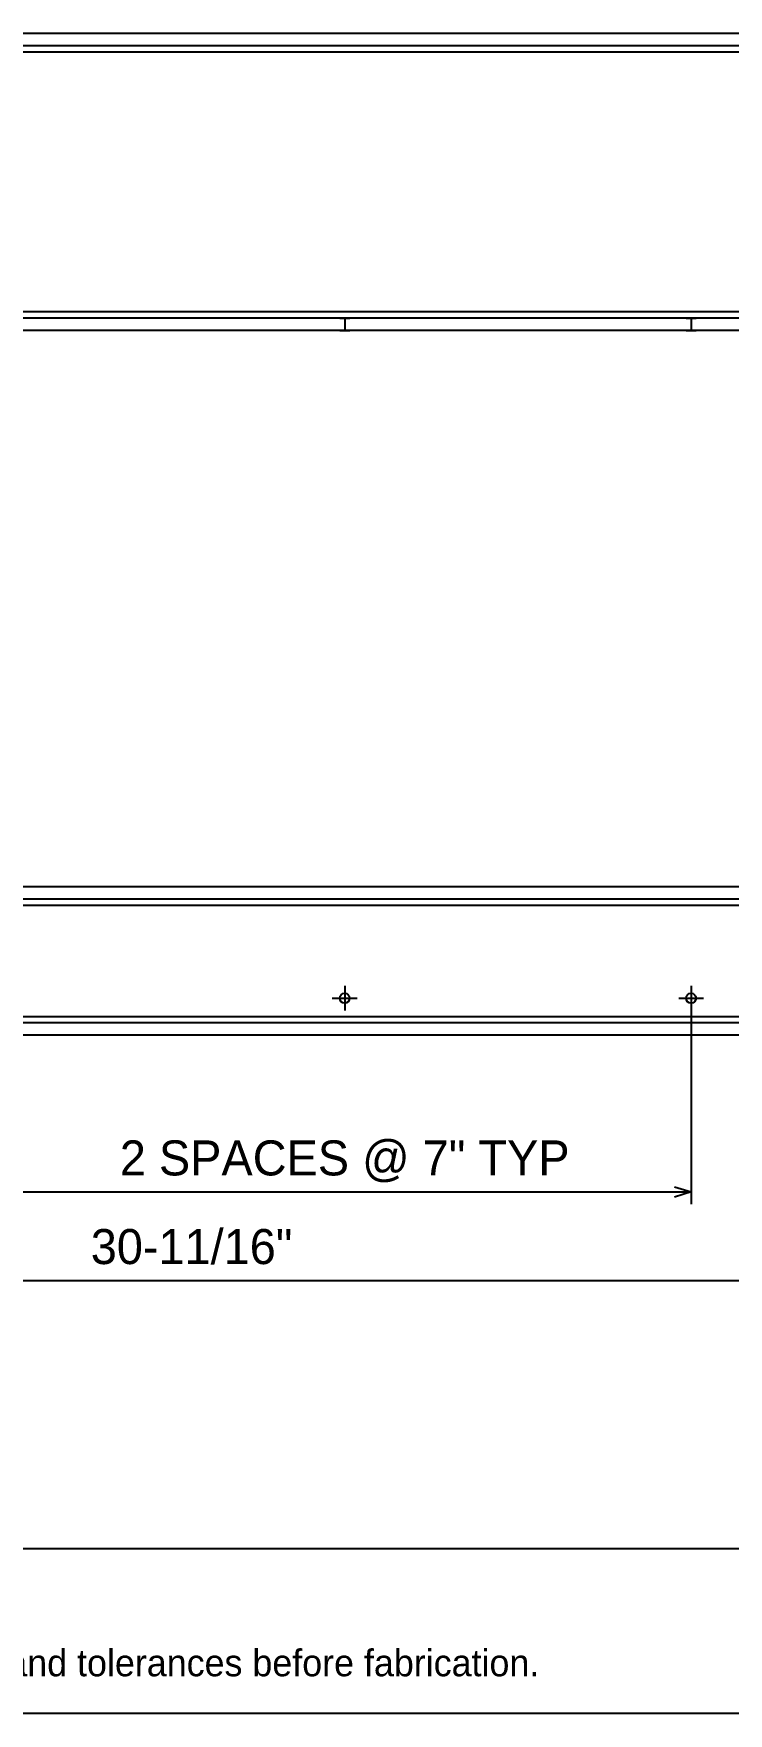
# Model space of a CAD drawing. Header units: inches. Extents: x 1.4 to 100.6, y 1.4 to 64.6.
# Drawn here: x 25.34 to 39.38, y 1.42 to 35.38 of the extents above; entities that cross this region are included whole.
import ezdxf
from ezdxf.enums import TextEntityAlignment as Align

# ---------------------------------------------------------------- set-up
doc = ezdxf.new("R2010")
doc.units = ezdxf.units.IN
doc.header["$MEASUREMENT"] = 0

msp = doc.modelspace()

# ---------------------------------------------------------------- linework, layer by layer
at = {"layer": 'ANNOTATION'}
for p, q in [((31.625, 16.125), (31.625, 15.625)), ((38.625, 16.125), (38.625, 15.625)), ((31.375, 15.875), (31.875, 15.875)), ((38.375, 15.875), (38.875, 15.875)), ((38.625, 15.75), (38.625, 11.708)), ((41.125, 15.5), (10.229, 15.5)), ((24.625, 11.958), (38.625, 11.958)), ((38.292, 12.062), (38.625, 11.958)), ((38.625, 11.958), (38.292, 11.854)), ((13.187, 10.167), (43.875, 10.167))]:
    msp.add_line(p, q, dxfattribs=at)
at = {"layer": 'OUTLINE'}
for p, q in [((69.312, 35.375), (13.187, 35.375)), ((69.312, 35.375), (13.187, 35.375)), ((69.312, 35.125), (13.187, 35.125)), ((69.312, 35.125), (13.187, 35.125)), ((69.312, 35), (13.187, 35)), ((69.312, 35), (13.187, 35)), ((69.312, 35), (13.187, 35)), ((69.312, 35), (13.187, 35)), ((69.312, 29.75), (13.187, 29.75)), ((69.312, 29.75), (13.187, 29.75)), ((69.312, 29.75), (13.187, 29.75)), ((69.312, 29.75), (13.187, 29.75)), ((69.312, 29.625), (13.187, 29.625)), ((69.312, 29.625), (13.187, 29.625)), ((31.526, 29.625), (31.525, 29.625)), ((31.525, 29.625), (31.525, 29.625)), ((31.525, 29.625), (31.525, 29.625)), ((31.525, 29.625), (31.525, 29.625)), ((31.525, 29.625), (31.525, 29.625)), ((31.525, 29.625), (31.526, 29.625)), ((31.528, 29.625), (31.526, 29.625)), ((31.526, 29.625), (31.526, 29.625)), ((31.526, 29.625), (31.526, 29.625)), ((31.526, 29.625), (31.528, 29.625)), ((31.529, 29.625), (31.528, 29.625)), ((31.528, 29.625), (31.529, 29.625)), ((31.53, 29.625), (31.529, 29.625)), ((31.529, 29.625), (31.53, 29.625)), ((31.532, 29.625), (31.53, 29.625)), ((31.53, 29.625), (31.532, 29.625)), ((31.534, 29.625), (31.532, 29.625)), ((31.532, 29.625), (31.534, 29.625)), ((31.536, 29.625), (31.534, 29.625)), ((31.534, 29.625), (31.536, 29.625)), ((31.539, 29.625), (31.536, 29.625)), ((31.536, 29.625), (31.539, 29.625)), ((31.541, 29.625), (31.539, 29.625)), ((31.539, 29.625), (31.541, 29.625)), ((31.544, 29.625), (31.541, 29.625)), ((31.541, 29.625), (31.544, 29.625)), ((31.547, 29.625), (31.544, 29.625)), ((31.544, 29.625), (31.547, 29.625)), ((31.551, 29.625), (31.547, 29.625)), ((31.547, 29.625), (31.551, 29.625)), ((31.554, 29.625), (31.551, 29.625)), ((31.551, 29.625), (31.554, 29.625)), ((31.558, 29.625), (31.554, 29.625)), ((31.554, 29.625), (31.558, 29.625)), ((31.561, 29.625), (31.558, 29.625)), ((31.558, 29.625), (31.561, 29.625)), ((31.565, 29.625), (31.561, 29.625)), ((31.561, 29.625), (31.565, 29.625)), ((31.569, 29.625), (31.565, 29.625)), ((31.565, 29.625), (31.569, 29.625)), ((31.573, 29.625), (31.569, 29.625)), ((31.569, 29.625), (31.573, 29.625)), ((31.578, 29.625), (31.573, 29.625)), ((31.573, 29.625), (31.578, 29.625)), ((31.582, 29.625), (31.578, 29.625)), ((31.578, 29.625), (31.582, 29.625)), ((31.587, 29.625), (31.582, 29.625)), ((31.582, 29.625), (31.587, 29.625)), ((31.591, 29.625), (31.587, 29.625)), ((31.587, 29.625), (31.591, 29.625)), ((31.596, 29.625), (31.591, 29.625)), ((31.591, 29.625), (31.596, 29.625)), ((31.601, 29.625), (31.596, 29.625)), ((31.596, 29.625), (31.601, 29.625)), ((31.605, 29.625), (31.601, 29.625)), ((31.601, 29.625), (31.605, 29.625)), ((31.61, 29.625), (31.605, 29.625)), ((31.605, 29.625), (31.61, 29.625)), ((31.615, 29.625), (31.61, 29.625)), ((31.61, 29.625), (31.615, 29.625)), ((31.62, 29.625), (31.615, 29.625)), ((31.615, 29.625), (31.62, 29.625)), ((31.625, 29.625), (31.62, 29.625)), ((31.62, 29.625), (31.625, 29.625)), ((31.625, 29.625), (31.63, 29.625)), ((31.63, 29.625), (31.625, 29.625)), ((31.625, 29.625), (31.625, 29.375)), ((31.625, 29.625), (31.625, 29.375)), ((31.63, 29.625), (31.635, 29.625)), ((31.635, 29.625), (31.63, 29.625)), ((31.635, 29.625), (31.64, 29.625)), ((31.64, 29.625), (31.635, 29.625)), ((31.64, 29.625), (31.645, 29.625)), ((31.645, 29.625), (31.64, 29.625)), ((31.645, 29.625), (31.649, 29.625)), ((31.649, 29.625), (31.645, 29.625)), ((31.649, 29.625), (31.654, 29.625)), ((31.654, 29.625), (31.649, 29.625)), ((31.654, 29.625), (31.659, 29.625)), ((31.659, 29.625), (31.654, 29.625)), ((31.659, 29.625), (31.663, 29.625)), ((31.663, 29.625), (31.659, 29.625)), ((31.663, 29.625), (31.668, 29.625)), ((31.668, 29.625), (31.663, 29.625)), ((31.668, 29.625), (31.672, 29.625)), ((31.672, 29.625), (31.668, 29.625)), ((31.672, 29.625), (31.677, 29.625)), ((31.677, 29.625), (31.672, 29.625)), ((31.677, 29.625), (31.681, 29.625)), ((31.681, 29.625), (31.677, 29.625)), ((31.681, 29.625), (31.685, 29.625)), ((31.685, 29.625), (31.681, 29.625)), ((31.685, 29.625), (31.689, 29.625)), ((31.689, 29.625), (31.685, 29.625)), ((31.689, 29.625), (31.692, 29.625)), ((31.692, 29.625), (31.689, 29.625)), ((31.692, 29.625), (31.696, 29.625)), ((31.696, 29.625), (31.692, 29.625)), ((31.696, 29.625), (31.699, 29.625)), ((31.699, 29.625), (31.696, 29.625)), ((31.699, 29.625), (31.703, 29.625)), ((31.703, 29.625), (31.699, 29.625)), ((31.703, 29.625), (31.706, 29.625)), ((31.706, 29.625), (31.703, 29.625)), ((31.706, 29.625), (31.709, 29.625)), ((31.709, 29.625), (31.706, 29.625)), ((31.709, 29.625), (31.711, 29.625)), ((31.711, 29.625), (31.709, 29.625)), ((31.711, 29.625), (31.714, 29.625)), ((31.714, 29.625), (31.711, 29.625)), ((31.714, 29.625), (31.716, 29.625)), ((31.716, 29.625), (31.714, 29.625)), ((31.716, 29.625), (31.718, 29.625)), ((31.718, 29.625), (31.716, 29.625)), ((31.718, 29.625), (31.72, 29.625)), ((31.72, 29.625), (31.718, 29.625)), ((31.72, 29.625), (31.721, 29.625)), ((31.721, 29.625), (31.72, 29.625)), ((31.721, 29.625), (31.722, 29.625)), ((31.722, 29.625), (31.721, 29.625)), ((31.722, 29.625), (31.724, 29.625)), ((31.724, 29.625), (31.722, 29.625)), ((31.724, 29.625), (31.724, 29.625)), ((31.724, 29.625), (31.725, 29.625)), ((31.725, 29.625), (31.724, 29.625)), ((31.724, 29.625), (31.724, 29.625)), ((31.725, 29.625), (31.725, 29.625)), ((31.725, 29.625), (31.726, 29.625)), ((31.726, 29.625), (31.725, 29.625)), ((31.725, 29.625), (31.725, 29.625)), ((38.525, 29.625), (38.524, 29.625)), ((38.524, 29.625), (38.525, 29.625)), ((38.526, 29.625), (38.525, 29.625)), ((38.525, 29.625), (38.525, 29.625)), ((38.525, 29.625), (38.525, 29.625)), ((38.525, 29.625), (38.526, 29.625)), ((38.528, 29.625), (38.526, 29.625)), ((38.526, 29.625), (38.526, 29.625)), ((38.526, 29.625), (38.526, 29.625)), ((38.526, 29.625), (38.528, 29.625)), ((38.529, 29.625), (38.528, 29.625)), ((38.528, 29.625), (38.529, 29.625)), ((38.53, 29.625), (38.529, 29.625)), ((38.529, 29.625), (38.53, 29.625)), ((38.532, 29.625), (38.53, 29.625)), ((38.53, 29.625), (38.532, 29.625)), ((38.534, 29.625), (38.532, 29.625)), ((38.532, 29.625), (38.534, 29.625)), ((38.536, 29.625), (38.534, 29.625)), ((38.534, 29.625), (38.536, 29.625)), ((38.539, 29.625), (38.536, 29.625)), ((38.536, 29.625), (38.539, 29.625)), ((38.541, 29.625), (38.539, 29.625)), ((38.539, 29.625), (38.541, 29.625)), ((38.544, 29.625), (38.541, 29.625)), ((38.541, 29.625), (38.544, 29.625)), ((38.547, 29.625), (38.544, 29.625)), ((38.544, 29.625), (38.547, 29.625)), ((38.551, 29.625), (38.547, 29.625)), ((38.547, 29.625), (38.551, 29.625)), ((38.554, 29.625), (38.551, 29.625)), ((38.551, 29.625), (38.554, 29.625)), ((38.558, 29.625), (38.554, 29.625)), ((38.554, 29.625), (38.558, 29.625)), ((38.561, 29.625), (38.558, 29.625)), ((38.558, 29.625), (38.561, 29.625)), ((38.565, 29.625), (38.561, 29.625)), ((38.561, 29.625), (38.565, 29.625)), ((38.569, 29.625), (38.565, 29.625)), ((38.565, 29.625), (38.569, 29.625)), ((38.573, 29.625), (38.569, 29.625)), ((38.569, 29.625), (38.573, 29.625)), ((38.578, 29.625), (38.573, 29.625)), ((38.573, 29.625), (38.578, 29.625)), ((38.582, 29.625), (38.578, 29.625)), ((38.578, 29.625), (38.582, 29.625)), ((38.587, 29.625), (38.582, 29.625)), ((38.582, 29.625), (38.587, 29.625)), ((38.591, 29.625), (38.587, 29.625)), ((38.587, 29.625), (38.591, 29.625)), ((38.596, 29.625), (38.591, 29.625)), ((38.591, 29.625), (38.596, 29.625)), ((38.601, 29.625), (38.596, 29.625)), ((38.596, 29.625), (38.601, 29.625)), ((38.605, 29.625), (38.601, 29.625)), ((38.601, 29.625), (38.605, 29.625)), ((38.61, 29.625), (38.605, 29.625)), ((38.605, 29.625), (38.61, 29.625)), ((38.615, 29.625), (38.61, 29.625)), ((38.61, 29.625), (38.615, 29.625)), ((38.62, 29.625), (38.615, 29.625)), ((38.615, 29.625), (38.62, 29.625)), ((38.625, 29.625), (38.62, 29.625)), ((38.62, 29.625), (38.625, 29.625)), ((38.625, 29.625), (38.625, 29.375)), ((38.625, 29.625), (38.63, 29.625)), ((38.63, 29.625), (38.625, 29.625)), ((38.625, 29.625), (38.625, 29.375)), ((38.63, 29.625), (38.635, 29.625)), ((38.635, 29.625), (38.63, 29.625)), ((38.635, 29.625), (38.64, 29.625)), ((38.64, 29.625), (38.635, 29.625)), ((38.64, 29.625), (38.645, 29.625)), ((38.645, 29.625), (38.64, 29.625)), ((38.645, 29.625), (38.649, 29.625)), ((38.649, 29.625), (38.645, 29.625)), ((38.649, 29.625), (38.654, 29.625)), ((38.654, 29.625), (38.649, 29.625)), ((38.654, 29.625), (38.659, 29.625)), ((38.659, 29.625), (38.654, 29.625)), ((38.659, 29.625), (38.663, 29.625)), ((38.663, 29.625), (38.659, 29.625)), ((38.663, 29.625), (38.668, 29.625)), ((38.668, 29.625), (38.663, 29.625)), ((38.668, 29.625), (38.672, 29.625)), ((38.672, 29.625), (38.668, 29.625)), ((38.672, 29.625), (38.677, 29.625)), ((38.677, 29.625), (38.672, 29.625)), ((38.677, 29.625), (38.681, 29.625)), ((38.681, 29.625), (38.677, 29.625)), ((38.681, 29.625), (38.685, 29.625)), ((38.685, 29.625), (38.681, 29.625)), ((38.685, 29.625), (38.689, 29.625)), ((38.689, 29.625), (38.685, 29.625)), ((38.689, 29.625), (38.692, 29.625)), ((38.692, 29.625), (38.689, 29.625)), ((38.692, 29.625), (38.696, 29.625)), ((38.696, 29.625), (38.692, 29.625)), ((38.696, 29.625), (38.699, 29.625)), ((38.699, 29.625), (38.696, 29.625)), ((38.699, 29.625), (38.703, 29.625)), ((38.703, 29.625), (38.699, 29.625)), ((38.703, 29.625), (38.706, 29.625)), ((38.706, 29.625), (38.703, 29.625)), ((38.706, 29.625), (38.709, 29.625)), ((38.709, 29.625), (38.706, 29.625)), ((38.709, 29.625), (38.711, 29.625)), ((38.711, 29.625), (38.709, 29.625)), ((38.711, 29.625), (38.714, 29.625)), ((38.714, 29.625), (38.711, 29.625)), ((38.714, 29.625), (38.716, 29.625)), ((38.716, 29.625), (38.714, 29.625)), ((38.716, 29.625), (38.718, 29.625)), ((38.718, 29.625), (38.716, 29.625)), ((38.718, 29.625), (38.72, 29.625)), ((38.72, 29.625), (38.718, 29.625)), ((38.72, 29.625), (38.721, 29.625)), ((38.721, 29.625), (38.72, 29.625)), ((38.721, 29.625), (38.722, 29.625)), ((38.722, 29.625), (38.721, 29.625)), ((38.722, 29.625), (38.724, 29.625)), ((38.724, 29.625), (38.722, 29.625)), ((38.724, 29.625), (38.724, 29.625)), ((38.724, 29.625), (38.725, 29.625)), ((38.725, 29.625), (38.724, 29.625)), ((38.724, 29.625), (38.724, 29.625)), ((38.725, 29.625), (38.725, 29.625)), ((38.725, 29.625), (38.725, 29.625)), ((38.725, 29.625), (38.725, 29.625)), ((38.725, 29.625), (38.725, 29.625)), ((69.312, 29.375), (13.187, 29.375)), ((69.312, 29.375), (13.187, 29.375)), ((31.526, 29.375), (31.525, 29.375)), ((31.525, 29.375), (31.525, 29.375)), ((31.525, 29.375), (31.525, 29.375)), ((31.525, 29.375), (31.525, 29.375)), ((31.525, 29.375), (31.525, 29.375)), ((31.525, 29.375), (31.526, 29.375)), ((31.528, 29.375), (31.526, 29.375)), ((31.526, 29.375), (31.526, 29.375)), ((31.526, 29.375), (31.526, 29.375)), ((31.526, 29.375), (31.528, 29.375)), ((31.529, 29.375), (31.528, 29.375)), ((31.528, 29.375), (31.529, 29.375)), ((31.53, 29.375), (31.529, 29.375)), ((31.529, 29.375), (31.53, 29.375)), ((31.532, 29.375), (31.53, 29.375)), ((31.53, 29.375), (31.532, 29.375)), ((31.534, 29.375), (31.532, 29.375)), ((31.532, 29.375), (31.534, 29.375)), ((31.536, 29.375), (31.534, 29.375)), ((31.534, 29.375), (31.536, 29.375)), ((31.539, 29.375), (31.536, 29.375)), ((31.536, 29.375), (31.539, 29.375)), ((31.541, 29.375), (31.539, 29.375)), ((31.539, 29.375), (31.541, 29.375)), ((31.544, 29.375), (31.541, 29.375)), ((31.541, 29.375), (31.544, 29.375)), ((31.547, 29.375), (31.544, 29.375)), ((31.544, 29.375), (31.547, 29.375)), ((31.551, 29.375), (31.547, 29.375)), ((31.547, 29.375), (31.551, 29.375)), ((31.554, 29.375), (31.551, 29.375)), ((31.551, 29.375), (31.554, 29.375)), ((31.558, 29.375), (31.554, 29.375)), ((31.554, 29.375), (31.558, 29.375)), ((31.561, 29.375), (31.558, 29.375)), ((31.558, 29.375), (31.561, 29.375)), ((31.565, 29.375), (31.561, 29.375)), ((31.561, 29.375), (31.565, 29.375)), ((31.569, 29.375), (31.565, 29.375)), ((31.565, 29.375), (31.569, 29.375)), ((31.573, 29.375), (31.569, 29.375)), ((31.569, 29.375), (31.573, 29.375)), ((31.578, 29.375), (31.573, 29.375)), ((31.573, 29.375), (31.578, 29.375)), ((31.582, 29.375), (31.578, 29.375)), ((31.578, 29.375), (31.582, 29.375)), ((31.587, 29.375), (31.582, 29.375)), ((31.582, 29.375), (31.587, 29.375)), ((31.591, 29.375), (31.587, 29.375)), ((31.587, 29.375), (31.591, 29.375)), ((31.596, 29.375), (31.591, 29.375)), ((31.591, 29.375), (31.596, 29.375)), ((31.601, 29.375), (31.596, 29.375)), ((31.596, 29.375), (31.601, 29.375)), ((31.605, 29.375), (31.601, 29.375)), ((31.601, 29.375), (31.605, 29.375)), ((31.61, 29.375), (31.605, 29.375)), ((31.605, 29.375), (31.61, 29.375)), ((31.615, 29.375), (31.61, 29.375)), ((31.61, 29.375), (31.615, 29.375)), ((31.62, 29.375), (31.615, 29.375)), ((31.615, 29.375), (31.62, 29.375)), ((31.625, 29.375), (31.62, 29.375)), ((31.62, 29.375), (31.625, 29.375)), ((31.625, 29.375), (31.63, 29.375)), ((31.63, 29.375), (31.625, 29.375)), ((31.63, 29.375), (31.635, 29.375)), ((31.635, 29.375), (31.63, 29.375)), ((31.635, 29.375), (31.64, 29.375)), ((31.64, 29.375), (31.635, 29.375)), ((31.64, 29.375), (31.645, 29.375)), ((31.645, 29.375), (31.64, 29.375)), ((31.645, 29.375), (31.649, 29.375)), ((31.649, 29.375), (31.645, 29.375)), ((31.649, 29.375), (31.654, 29.375)), ((31.654, 29.375), (31.649, 29.375)), ((31.654, 29.375), (31.659, 29.375)), ((31.659, 29.375), (31.654, 29.375)), ((31.659, 29.375), (31.663, 29.375)), ((31.663, 29.375), (31.659, 29.375)), ((31.663, 29.375), (31.668, 29.375)), ((31.668, 29.375), (31.663, 29.375)), ((31.668, 29.375), (31.672, 29.375)), ((31.672, 29.375), (31.668, 29.375)), ((31.672, 29.375), (31.677, 29.375)), ((31.677, 29.375), (31.672, 29.375)), ((31.677, 29.375), (31.681, 29.375)), ((31.681, 29.375), (31.677, 29.375)), ((31.681, 29.375), (31.685, 29.375)), ((31.685, 29.375), (31.681, 29.375)), ((31.685, 29.375), (31.689, 29.375)), ((31.689, 29.375), (31.685, 29.375)), ((31.689, 29.375), (31.692, 29.375)), ((31.692, 29.375), (31.689, 29.375)), ((31.692, 29.375), (31.696, 29.375)), ((31.696, 29.375), (31.692, 29.375)), ((31.696, 29.375), (31.699, 29.375)), ((31.699, 29.375), (31.696, 29.375)), ((31.699, 29.375), (31.703, 29.375)), ((31.703, 29.375), (31.699, 29.375)), ((31.703, 29.375), (31.706, 29.375)), ((31.706, 29.375), (31.703, 29.375)), ((31.706, 29.375), (31.709, 29.375)), ((31.709, 29.375), (31.706, 29.375)), ((31.709, 29.375), (31.711, 29.375)), ((31.711, 29.375), (31.709, 29.375)), ((31.711, 29.375), (31.714, 29.375)), ((31.714, 29.375), (31.711, 29.375)), ((31.714, 29.375), (31.716, 29.375)), ((31.716, 29.375), (31.714, 29.375)), ((31.716, 29.375), (31.718, 29.375)), ((31.718, 29.375), (31.716, 29.375)), ((31.718, 29.375), (31.72, 29.375)), ((31.72, 29.375), (31.718, 29.375)), ((31.72, 29.375), (31.721, 29.375)), ((31.721, 29.375), (31.72, 29.375)), ((31.721, 29.375), (31.722, 29.375)), ((31.722, 29.375), (31.721, 29.375)), ((31.722, 29.375), (31.724, 29.375)), ((31.724, 29.375), (31.722, 29.375)), ((31.724, 29.375), (31.724, 29.375)), ((31.724, 29.375), (31.725, 29.375)), ((31.725, 29.375), (31.724, 29.375)), ((31.724, 29.375), (31.724, 29.375)), ((31.725, 29.375), (31.725, 29.375)), ((31.725, 29.375), (31.726, 29.375)), ((31.726, 29.375), (31.725, 29.375)), ((31.725, 29.375), (31.725, 29.375)), ((38.525, 29.375), (38.524, 29.375)), ((38.524, 29.375), (38.525, 29.375)), ((38.526, 29.375), (38.525, 29.375)), ((38.525, 29.375), (38.525, 29.375)), ((38.525, 29.375), (38.525, 29.375)), ((38.525, 29.375), (38.526, 29.375)), ((38.528, 29.375), (38.526, 29.375)), ((38.526, 29.375), (38.526, 29.375)), ((38.526, 29.375), (38.526, 29.375)), ((38.526, 29.375), (38.528, 29.375)), ((38.529, 29.375), (38.528, 29.375)), ((38.528, 29.375), (38.529, 29.375)), ((38.53, 29.375), (38.529, 29.375)), ((38.529, 29.375), (38.53, 29.375)), ((38.532, 29.375), (38.53, 29.375)), ((38.53, 29.375), (38.532, 29.375)), ((38.534, 29.375), (38.532, 29.375)), ((38.532, 29.375), (38.534, 29.375)), ((38.536, 29.375), (38.534, 29.375)), ((38.534, 29.375), (38.536, 29.375)), ((38.539, 29.375), (38.536, 29.375)), ((38.536, 29.375), (38.539, 29.375)), ((38.541, 29.375), (38.539, 29.375)), ((38.539, 29.375), (38.541, 29.375)), ((38.544, 29.375), (38.541, 29.375)), ((38.541, 29.375), (38.544, 29.375)), ((38.547, 29.375), (38.544, 29.375)), ((38.544, 29.375), (38.547, 29.375)), ((38.551, 29.375), (38.547, 29.375)), ((38.547, 29.375), (38.551, 29.375)), ((38.554, 29.375), (38.551, 29.375)), ((38.551, 29.375), (38.554, 29.375)), ((38.558, 29.375), (38.554, 29.375)), ((38.554, 29.375), (38.558, 29.375)), ((38.561, 29.375), (38.558, 29.375)), ((38.558, 29.375), (38.561, 29.375)), ((38.565, 29.375), (38.561, 29.375)), ((38.561, 29.375), (38.565, 29.375)), ((38.569, 29.375), (38.565, 29.375)), ((38.565, 29.375), (38.569, 29.375)), ((38.573, 29.375), (38.569, 29.375)), ((38.569, 29.375), (38.573, 29.375)), ((38.578, 29.375), (38.573, 29.375)), ((38.573, 29.375), (38.578, 29.375)), ((38.582, 29.375), (38.578, 29.375)), ((38.578, 29.375), (38.582, 29.375)), ((38.587, 29.375), (38.582, 29.375)), ((38.582, 29.375), (38.587, 29.375)), ((38.591, 29.375), (38.587, 29.375)), ((38.587, 29.375), (38.591, 29.375)), ((38.596, 29.375), (38.591, 29.375)), ((38.591, 29.375), (38.596, 29.375)), ((38.601, 29.375), (38.596, 29.375)), ((38.596, 29.375), (38.601, 29.375)), ((38.605, 29.375), (38.601, 29.375)), ((38.601, 29.375), (38.605, 29.375)), ((38.61, 29.375), (38.605, 29.375)), ((38.605, 29.375), (38.61, 29.375)), ((38.615, 29.375), (38.61, 29.375)), ((38.61, 29.375), (38.615, 29.375)), ((38.62, 29.375), (38.615, 29.375)), ((38.615, 29.375), (38.62, 29.375)), ((38.625, 29.375), (38.62, 29.375)), ((38.62, 29.375), (38.625, 29.375)), ((38.625, 29.375), (38.63, 29.375)), ((38.63, 29.375), (38.625, 29.375)), ((38.63, 29.375), (38.635, 29.375)), ((38.635, 29.375), (38.63, 29.375)), ((38.635, 29.375), (38.64, 29.375)), ((38.64, 29.375), (38.635, 29.375)), ((38.64, 29.375), (38.645, 29.375)), ((38.645, 29.375), (38.64, 29.375)), ((38.645, 29.375), (38.649, 29.375)), ((38.649, 29.375), (38.645, 29.375)), ((38.649, 29.375), (38.654, 29.375)), ((38.654, 29.375), (38.649, 29.375)), ((38.654, 29.375), (38.659, 29.375)), ((38.659, 29.375), (38.654, 29.375)), ((38.659, 29.375), (38.663, 29.375)), ((38.663, 29.375), (38.659, 29.375)), ((38.663, 29.375), (38.668, 29.375)), ((38.668, 29.375), (38.663, 29.375)), ((38.668, 29.375), (38.672, 29.375)), ((38.672, 29.375), (38.668, 29.375)), ((38.672, 29.375), (38.677, 29.375)), ((38.677, 29.375), (38.672, 29.375)), ((38.677, 29.375), (38.681, 29.375)), ((38.681, 29.375), (38.677, 29.375)), ((38.681, 29.375), (38.685, 29.375)), ((38.685, 29.375), (38.681, 29.375)), ((38.685, 29.375), (38.689, 29.375)), ((38.689, 29.375), (38.685, 29.375)), ((38.689, 29.375), (38.692, 29.375)), ((38.692, 29.375), (38.689, 29.375)), ((38.692, 29.375), (38.696, 29.375)), ((38.696, 29.375), (38.692, 29.375)), ((38.696, 29.375), (38.699, 29.375)), ((38.699, 29.375), (38.696, 29.375)), ((38.699, 29.375), (38.703, 29.375)), ((38.703, 29.375), (38.699, 29.375)), ((38.703, 29.375), (38.706, 29.375)), ((38.706, 29.375), (38.703, 29.375)), ((38.706, 29.375), (38.709, 29.375)), ((38.709, 29.375), (38.706, 29.375)), ((38.709, 29.375), (38.711, 29.375)), ((38.711, 29.375), (38.709, 29.375)), ((38.711, 29.375), (38.714, 29.375)), ((38.714, 29.375), (38.711, 29.375)), ((38.714, 29.375), (38.716, 29.375)), ((38.716, 29.375), (38.714, 29.375)), ((38.716, 29.375), (38.718, 29.375)), ((38.718, 29.375), (38.716, 29.375)), ((38.718, 29.375), (38.72, 29.375)), ((38.72, 29.375), (38.718, 29.375)), ((38.72, 29.375), (38.721, 29.375)), ((38.721, 29.375), (38.72, 29.375)), ((38.721, 29.375), (38.722, 29.375)), ((38.722, 29.375), (38.721, 29.375)), ((38.722, 29.375), (38.724, 29.375)), ((38.724, 29.375), (38.722, 29.375)), ((38.724, 29.375), (38.724, 29.375)), ((38.724, 29.375), (38.725, 29.375)), ((38.725, 29.375), (38.724, 29.375)), ((38.724, 29.375), (38.724, 29.375)), ((38.725, 29.375), (38.725, 29.375)), ((38.725, 29.375), (38.725, 29.375)), ((38.725, 29.375), (38.725, 29.375)), ((38.725, 29.375), (38.725, 29.375)), ((69.312, 18.125), (13.187, 18.125)), ((69.312, 18.125), (13.187, 18.125)), ((69.312, 17.875), (13.187, 17.875)), ((69.312, 17.875), (13.187, 17.875)), ((69.312, 17.75), (13.187, 17.75)), ((69.312, 17.75), (13.187, 17.75)), ((69.312, 17.75), (13.187, 17.75)), ((69.312, 17.75), (13.187, 17.75)), ((69.312, 15.5), (13.187, 15.5)), ((69.312, 15.5), (13.187, 15.5)), ((69.312, 15.5), (13.187, 15.5)), ((69.312, 15.5), (13.187, 15.5)), ((69.312, 15.375), (13.187, 15.375)), ((69.312, 15.375), (13.187, 15.375)), ((69.312, 15.125), (13.187, 15.125)), ((69.312, 15.125), (13.187, 15.125)), ((1.417, 4.75), (100.583, 4.75)), ((100.583, 1.417), (1.417, 1.417))]:
    msp.add_line(p, q, dxfattribs=at)
for centre in [(31.625, 15.875), (38.625, 15.875)]:
    msp.add_circle(centre, 0.1, dxfattribs=at)

# ---------------------------------------------------------------- texts
at = {"layer": 'ANNOTATION'}
for s, height, p in [('2 SPACES @ 7" TYP', 0.70833, (31.625, 12.292)), ('30-11/16"', 0.7083, (28.531, 10.5))]:
    msp.add_text(s, height=height, dxfattribs=at).set_placement(p, align=Align.CENTER)
msp.add_text('MODEL-DERIVED REVIEW PREVIEW - verify dimensions, material and tolerances before fabrication.', height=0.54167, dxfattribs=at).set_placement((2.75, 2.167))

doc.saveas('drawing.dxf')
